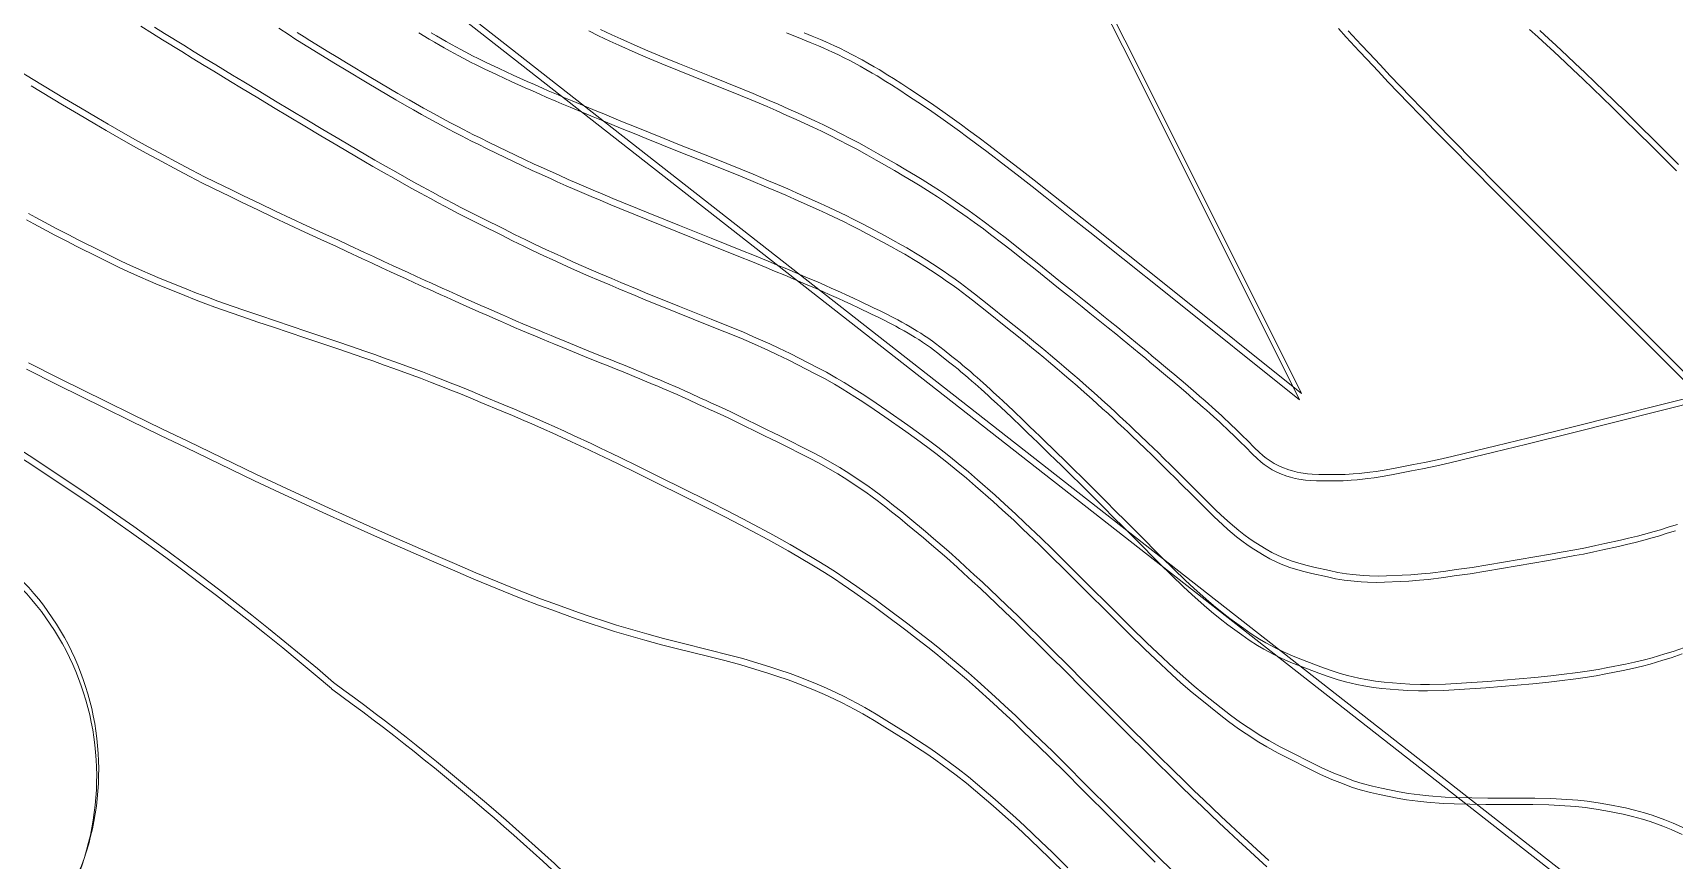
# Model space of a CAD drawing. Header units: metres. Extents: x -1097 to 1588, y -673 to 884.
# Drawn here: x 102.5 to 224.4, y 664.8 to 726.2 of the extents above; entities that cross this region are included whole.
import ezdxf

# ---------------------------------------------------------------- set-up
doc = ezdxf.new("R2010")
doc.units = ezdxf.units.M
doc.layers.add('TERRENO', color=188, linetype='Continuous', lineweight=0, plot=False)
doc.layers.add('VISTA LEJOS', color=7, linetype='Continuous', lineweight=0, plot=False)

msp = doc.modelspace()

# ---------------------------------------------------------------- linework, layer by layer
at = {"layer": 'TERRENO'}
for points in [[(180.97, 730.05), (183.44, 725.15), (186.73, 718.6), (196.56, 698.94), (196.56, 698.94), (186.73, 706.8), (183.45, 709.42), (180.99, 711.39), (179.55, 712.53), (177.69, 714), (176.71, 714.77), (175.61, 715.63), (174.77, 716.27), (173.35, 717.36), (172.62, 717.91), (171.85, 718.49), (171.31, 718.88), (170.45, 719.5), (169.93, 719.87), (169.26, 720.33), (168.64, 720.75), (167.47, 721.53), (166.88, 721.92), (166.28, 722.31), (165.86, 722.57), (165.21, 722.97), (164.84, 723.19), (164.36, 723.46), (163.95, 723.69), (163.17, 724.11), (162.75, 724.32), (162.28, 724.56), (161.9, 724.73), (161.25, 725.03), (160.84, 725.21), (160.23, 725.46), (159.64, 725.7), (158.47, 726.17)], [(224.98, 666.71), (224.15, 667.08), (223.55, 667.32), (222.6, 667.67), (222.04, 667.85), (221.29, 668.05), (220.61, 668.21), (219.31, 668.47), (218.6, 668.59), (217.77, 668.71), (217.08, 668.77), (215.87, 668.86), (215.08, 668.9), (213.9, 668.93), (212.73, 668.94), (210.39, 668.94), (209.22, 668.95), (208.04, 668.98), (207.24, 669.01), (206.03, 669.1), (205.35, 669.17), (204.52, 669.28), (203.81, 669.41), (202.51, 669.67), (201.83, 669.82), (201.08, 670.02), (200.51, 670.2), (199.56, 670.55), (198.97, 670.79), (198.13, 671.16), (197.34, 671.55), (195.78, 672.33), (194.98, 672.74), (194.15, 673.2), (193.55, 673.55), (192.6, 674.16), (192.04, 674.54), (191.29, 675.09), (190.61, 675.62), (189.31, 676.66), (188.6, 677.24), (187.76, 677.96), (187.08, 678.58), (185.87, 679.7), (185.08, 680.46), (183.9, 681.61), (182.72, 682.77), (180.39, 685.1), (179.22, 686.27), (178.04, 687.43), (177.24, 688.21), (176.03, 689.36), (175.35, 690.01), (174.52, 690.77), (173.81, 691.41), (172.51, 692.55), (171.83, 693.14), (171.08, 693.76), (170.51, 694.22), (169.56, 694.96), (168.97, 695.42), (168.13, 696.03), (167.34, 696.59), (165.78, 697.68), (164.98, 698.23), (164.15, 698.79), (163.55, 699.17), (162.6, 699.76), (162.04, 700.1), (161.29, 700.52), (160.61, 700.88), (159.31, 701.55), (158.6, 701.91), (157.76, 702.32), (157.08, 702.63), (155.87, 703.17), (155.08, 703.51), (153.9, 704), (152.72, 704.47), (150.39, 705.4), (149.22, 705.87), (148.04, 706.35), (147.24, 706.68), (146.03, 707.18), (145.35, 707.47), (144.52, 707.82), (143.81, 708.13), (142.51, 708.7), (141.83, 709.01), (141.08, 709.35), (140.51, 709.61), (139.56, 710.06), (138.97, 710.34), (138.13, 710.75), (137.34, 711.15), (135.78, 711.93), (134.98, 712.33), (134.15, 712.75), (133.55, 713.06), (132.6, 713.56), (132.04, 713.87), (131.29, 714.28), (130.61, 714.65), (129.31, 715.38), (128.6, 715.78), (127.76, 716.26), (127.08, 716.66), (125.87, 717.36), (125.08, 717.83), (123.89, 718.54), (122.72, 719.24), (120.39, 720.64), (119.21, 721.34), (118.02, 722.06), (117.2, 722.56), (115.95, 723.32), (115.24, 723.75), (114.34, 724.3), (113.57, 724.78), (112.14, 725.66), (111.39, 726.13), (110.54, 726.66)], [(224.98, 680.1), (224.15, 679.82), (223.55, 679.63), (222.6, 679.35), (222.04, 679.19), (221.29, 679.01), (220.61, 678.87), (219.31, 678.61), (218.6, 678.48), (217.77, 678.34), (217.08, 678.24), (215.87, 678.09), (215.08, 678), (213.9, 677.89), (212.73, 677.78), (210.39, 677.59), (209.22, 677.5), (208.05, 677.43), (207.26, 677.39), (206.07, 677.36), (205.41, 677.36), (204.6, 677.39), (203.92, 677.43), (202.69, 677.54), (202.05, 677.61), (201.35, 677.72), (200.83, 677.82), (199.97, 678.03), (199.43, 678.18), (198.69, 678.42), (197.99, 678.68), (196.63, 679.2), (195.93, 679.47), (195.21, 679.79), (194.71, 680.03), (193.91, 680.46), (193.44, 680.73), (192.83, 681.13), (192.28, 681.51), (191.24, 682.26), (190.68, 682.69), (190.02, 683.22), (189.49, 683.68), (188.56, 684.51), (187.96, 685.08), (187.06, 685.94), (186.18, 686.81), (184.43, 688.56), (183.56, 689.43), (182.69, 690.3), (182.11, 690.88), (181.25, 691.74), (180.77, 692.22), (180.2, 692.78), (179.73, 693.24), (178.89, 694.07), (178.45, 694.5), (177.99, 694.95), (177.66, 695.27), (177.12, 695.8), (176.79, 696.11), (176.35, 696.53), (175.95, 696.92), (175.17, 697.66), (174.78, 698.03), (174.38, 698.4), (174.11, 698.65), (173.7, 699.03), (173.47, 699.24), (173.18, 699.51), (172.93, 699.73), (172.48, 700.13), (172.24, 700.34), (171.97, 700.57), (171.77, 700.74), (171.43, 701.03), (171.21, 701.21), (170.9, 701.46), (170.6, 701.7), (170.02, 702.17), (169.72, 702.41), (169.4, 702.65), (169.17, 702.82), (168.8, 703.07), (168.58, 703.22), (168.29, 703.41), (168.02, 703.58), (167.5, 703.89), (167.21, 704.06), (166.87, 704.25), (166.6, 704.4), (166.1, 704.66), (165.77, 704.83), (165.28, 705.07), (164.79, 705.3), (163.82, 705.77), (163.31, 706.01), (162.76, 706.27), (162.34, 706.46), (161.65, 706.77), (161.22, 706.96), (160.63, 707.22), (160.06, 707.46), (158.96, 707.93), (158.34, 708.19), (157.59, 708.5), (156.96, 708.76), (155.82, 709.23), (155.05, 709.54), (153.89, 710), (152.72, 710.47), (150.39, 711.4), (149.22, 711.87), (148.05, 712.34), (147.27, 712.66), (146.09, 713.15), (145.43, 713.42), (144.63, 713.75), (143.96, 714.04), (142.75, 714.56), (142.12, 714.83), (141.44, 715.13), (140.94, 715.36), (140.1, 715.74), (139.58, 715.97), (138.87, 716.31), (138.21, 716.63), (136.91, 717.25), (136.25, 717.57), (135.57, 717.9), (135.09, 718.14), (134.34, 718.52), (133.9, 718.75), (133.34, 719.05), (132.83, 719.32), (131.88, 719.84), (131.37, 720.12), (130.77, 720.46), (130.29, 720.73), (129.46, 721.21), (128.92, 721.53), (128.12, 722), (127.33, 722.47), (125.78, 723.4), (125, 723.87), (124.22, 724.34), (123.71, 724.66), (122.93, 725.14), (122.5, 725.41), (121.98, 725.73), (121.55, 726.01), (120.77, 726.51)], [(199.47, 726.49), (200.04, 725.86), (200.99, 724.82), (201.58, 724.19), (202.4, 723.32), (203.16, 722.52), (204.65, 720.96), (205.53, 720.06), (206.65, 718.91), (207.65, 717.89), (209.53, 715.99), (210.98, 714.53), (213.45, 712.05), (216.73, 708.77), (226.56, 698.94)], [(213.64, 726.42), (214.26, 725.87), (214.93, 725.25), (215.45, 724.78), (216.31, 723.97), (216.85, 723.46), (217.62, 722.73), (218.35, 722.03), (219.77, 720.65), (220.61, 719.83), (221.71, 718.75), (222.69, 717.78), (224.55, 715.94)], [(224.48, 689.24), (223.87, 689.05), (223.22, 688.84), (222.75, 688.71), (221.97, 688.49), (221.49, 688.36), (220.85, 688.21), (220.24, 688.07), (219.08, 687.81), (218.43, 687.67), (217.65, 687.51), (217, 687.39), (215.84, 687.17), (215.06, 687.03), (213.89, 686.83), (212.73, 686.63), (210.39, 686.24), (209.23, 686.05), (208.06, 685.88), (207.28, 685.77), (206.12, 685.62), (205.47, 685.56), (204.69, 685.49), (204.04, 685.46), (202.88, 685.42), (202.27, 685.4), (201.62, 685.41), (201.15, 685.44), (200.37, 685.51), (199.89, 685.57), (199.25, 685.68), (198.64, 685.81), (197.48, 686.07), (196.88, 686.21), (196.28, 686.38), (195.86, 686.51), (195.21, 686.76), (194.84, 686.92), (194.36, 687.16), (193.95, 687.4), (193.17, 687.87), (192.75, 688.15), (192.28, 688.49), (191.9, 688.78), (191.25, 689.33), (190.84, 689.7), (190.23, 690.27), (189.64, 690.85), (188.48, 692.02), (187.89, 692.6), (187.3, 693.19), (186.9, 693.59), (186.3, 694.18), (185.96, 694.52), (185.54, 694.92), (185.18, 695.27), (184.53, 695.89), (184.19, 696.21), (183.82, 696.57), (183.54, 696.83), (183.06, 697.27), (182.76, 697.55), (182.35, 697.93), (181.95, 698.29), (181.17, 698.99), (180.77, 699.34), (180.35, 699.72), (180.06, 699.98), (179.58, 700.39), (179.3, 700.64), (178.92, 700.96), (178.58, 701.25), (177.93, 701.79), (177.58, 702.09), (177.16, 702.43), (176.82, 702.71), (176.22, 703.2), (175.82, 703.53), (175.23, 704), (174.64, 704.47), (173.47, 705.4), (172.88, 705.87), (172.28, 706.34), (171.86, 706.66), (171.21, 707.15), (170.84, 707.42), (170.36, 707.75), (169.95, 708.04), (169.17, 708.56), (168.75, 708.83), (168.28, 709.13), (167.9, 709.36), (167.25, 709.74), (166.84, 709.97), (166.23, 710.31), (165.64, 710.63), (164.47, 711.25), (163.87, 711.57), (163.22, 711.9), (162.75, 712.14), (161.97, 712.52), (161.49, 712.75), (160.85, 713.05), (160.24, 713.32), (159.07, 713.84), (158.43, 714.12), (157.65, 714.46), (157, 714.73), (155.83, 715.21), (155.06, 715.53), (153.89, 716), (152.72, 716.47), (150.39, 717.4), (149.23, 717.87), (148.06, 718.34), (147.29, 718.65), (146.14, 719.11), (145.5, 719.37), (144.75, 719.69), (144.12, 719.94), (143, 720.41), (142.42, 720.65), (141.8, 720.91), (141.36, 721.1), (140.64, 721.41), (140.2, 721.6), (139.62, 721.86), (139.08, 722.1), (138.04, 722.57), (137.52, 722.81), (136.99, 723.05), (136.63, 723.22), (136.08, 723.48), (135.77, 723.63), (135.39, 723.82), (135.06, 723.98), (134.46, 724.29), (134.14, 724.46), (133.78, 724.65), (133.51, 724.8), (133.05, 725.06), (132.76, 725.23), (132.34, 725.47), (131.95, 725.7), (131.17, 726.17)], [(226.56, 698.94), (216.73, 696.48), (213.45, 695.66), (211, 695.06), (209.57, 694.71), (207.73, 694.28), (206.76, 694.06), (205.7, 693.83), (204.89, 693.67), (203.53, 693.41), (202.84, 693.28), (202.12, 693.17), (201.63, 693.1), (200.85, 693.01), (200.4, 692.98), (199.81, 692.95), (199.29, 692.94), (198.32, 692.94), (197.84, 692.94), (197.35, 692.97), (197.02, 692.99), (196.52, 693.06), (196.24, 693.11), (195.9, 693.2), (195.62, 693.29), (195.1, 693.48), (194.83, 693.6), (194.53, 693.75), (194.31, 693.89), (193.94, 694.15), (193.72, 694.33), (193.4, 694.61), (193.1, 694.9), (192.52, 695.48), (192.22, 695.77), (191.91, 696.08), (191.69, 696.29), (191.35, 696.63), (191.14, 696.82), (190.88, 697.07), (190.64, 697.29), (190.18, 697.7), (189.93, 697.93), (189.65, 698.19), (189.41, 698.39), (189, 698.75), (188.73, 698.98), (188.34, 699.32), (187.95, 699.66), (187.17, 700.32), (186.76, 700.66), (186.32, 701.03), (186, 701.3), (185.46, 701.75), (185.12, 702.03), (184.66, 702.41), (184.23, 702.76), (183.39, 703.45), (182.92, 703.83), (182.35, 704.29), (181.87, 704.68), (181.01, 705.38), (180.43, 705.84), (179.56, 706.54), (178.68, 707.24), (176.93, 708.64), (176.05, 709.34), (175.16, 710.04), (174.55, 710.51), (173.62, 711.22), (173.1, 711.62), (172.44, 712.09), (171.88, 712.49), (170.84, 713.22), (170.29, 713.6), (169.68, 714.01), (169.21, 714.31), (168.41, 714.81), (167.9, 715.12), (167.18, 715.55), (166.49, 715.95), (165.13, 716.73), (164.43, 717.12), (163.69, 717.53), (163.15, 717.82), (162.29, 718.27), (161.77, 718.53), (161.07, 718.87), (160.42, 719.17), (159.19, 719.74), (158.51, 720.05), (157.71, 720.41), (157.04, 720.7), (155.85, 721.2), (155.07, 721.52), (153.89, 722), (152.72, 722.47), (150.39, 723.4), (149.22, 723.88), (148.04, 724.37), (147.24, 724.71), (146.03, 725.25), (145.35, 725.56), (144.52, 725.96), (143.81, 726.32)], [(194.15, 664.31), (193.55, 664.84), (192.6, 665.71), (192.04, 666.23), (191.29, 666.93), (190.61, 667.57), (189.31, 668.8), (188.6, 669.48), (187.76, 670.29), (187.08, 670.95), (185.87, 672.14), (185.08, 672.93), (183.9, 674.1), (182.72, 675.27), (180.39, 677.6), (179.23, 678.77), (178.06, 679.93), (177.28, 680.69), (176.11, 681.84), (175.47, 682.47), (174.69, 683.22), (174.04, 683.84), (172.87, 684.94), (172.27, 685.5), (171.62, 686.1), (171.15, 686.53), (170.37, 687.22), (169.89, 687.64), (169.25, 688.19), (168.64, 688.7), (167.47, 689.67), (166.88, 690.16), (166.28, 690.65), (165.86, 690.98), (165.21, 691.48), (164.84, 691.75), (164.36, 692.09), (163.95, 692.38), (163.17, 692.9), (162.75, 693.17), (162.28, 693.46), (161.9, 693.68), (161.25, 694.05), (160.84, 694.28), (160.23, 694.6), (159.64, 694.9), (158.47, 695.48), (157.89, 695.77), (157.3, 696.06), (156.9, 696.26), (156.3, 696.56), (155.95, 696.73), (155.54, 696.93), (155.18, 697.1), (154.53, 697.41), (154.19, 697.58), (153.82, 697.75), (153.54, 697.89), (153.06, 698.11), (152.76, 698.24), (152.34, 698.43), (151.95, 698.61), (151.17, 698.96), (150.77, 699.14), (150.35, 699.33), (150.06, 699.46), (149.58, 699.66), (149.3, 699.79), (148.92, 699.95), (148.58, 700.09), (147.93, 700.36), (147.58, 700.51), (147.16, 700.68), (146.82, 700.82), (146.22, 701.07), (145.82, 701.23), (145.23, 701.47), (144.64, 701.7), (143.47, 702.17), (142.88, 702.41), (142.28, 702.65), (141.86, 702.82), (141.21, 703.09), (140.84, 703.24), (140.36, 703.44), (139.95, 703.61), (139.17, 703.94), (138.75, 704.12), (138.28, 704.32), (137.9, 704.48), (137.25, 704.77), (136.84, 704.95), (136.23, 705.22), (135.64, 705.48), (134.47, 706), (133.87, 706.27), (133.22, 706.56), (132.75, 706.77), (131.97, 707.12), (131.49, 707.34), (130.85, 707.63), (130.24, 707.91), (129.07, 708.45), (128.43, 708.74), (127.65, 709.1), (127, 709.4), (125.83, 709.94), (125.06, 710.31), (123.89, 710.85), (122.72, 711.39), (120.39, 712.48), (119.21, 713.04), (118, 713.61), (117.17, 714.02), (115.87, 714.66), (115.12, 715.03), (114.17, 715.52), (113.33, 715.96), (111.78, 716.79), (110.94, 717.24), (109.99, 717.77), (109.24, 718.19), (107.95, 718.93), (107.11, 719.42), (105.9, 720.13), (104.72, 720.84), (102.39, 722.24)], [(185.85, 664.66), (185.06, 665.44), (183.89, 666.6), (182.72, 667.77), (180.39, 670.1), (179.22, 671.27), (178.04, 672.44), (177.24, 673.21), (176.03, 674.38), (175.35, 675.03), (174.52, 675.81), (173.81, 676.45), (172.51, 677.62), (171.83, 678.22), (171.08, 678.87), (170.51, 679.35), (169.56, 680.13), (168.97, 680.6), (168.13, 681.25), (167.34, 681.85), (165.78, 683.02), (164.98, 683.61), (164.15, 684.22), (163.55, 684.63), (162.6, 685.28), (162.04, 685.66), (161.29, 686.13), (160.61, 686.55), (159.31, 687.33), (158.6, 687.74), (157.76, 688.22), (157.08, 688.59), (155.87, 689.24), (155.08, 689.66), (153.9, 690.26), (152.72, 690.85), (150.39, 692.02), (149.22, 692.6), (148.04, 693.19), (147.24, 693.58), (146.03, 694.17), (145.35, 694.5), (144.52, 694.9), (143.81, 695.23), (142.51, 695.84), (141.83, 696.15), (141.08, 696.5), (140.51, 696.75), (139.56, 697.17), (138.97, 697.42), (138.13, 697.78), (137.34, 698.11), (135.78, 698.76), (134.98, 699.09), (134.15, 699.43), (133.55, 699.67), (132.6, 700.04), (132.04, 700.26), (131.29, 700.55), (130.61, 700.8), (129.31, 701.27), (128.6, 701.53), (127.76, 701.83), (127.08, 702.07), (125.87, 702.49), (125.08, 702.76), (123.89, 703.16), (122.72, 703.55), (120.39, 704.33), (119.22, 704.72), (118.04, 705.12), (117.24, 705.4), (116.03, 705.83), (115.35, 706.08), (114.52, 706.4), (113.81, 706.68), (112.51, 707.2), (111.83, 707.48), (111.08, 707.79), (110.51, 708.04), (109.56, 708.47), (108.97, 708.75), (108.13, 709.16), (107.33, 709.55), (105.78, 710.33), (104.98, 710.73), (104.15, 711.16), (103.55, 711.48), (102.6, 712), (102.04, 712.31)], [(179.22, 663.77), (178.04, 664.93), (177.24, 665.69), (176.03, 666.84), (175.35, 667.47), (174.52, 668.22), (173.81, 668.84), (172.51, 669.94), (171.83, 670.5), (171.08, 671.1), (170.51, 671.53), (169.56, 672.22), (168.97, 672.64), (168.13, 673.19), (167.34, 673.7), (165.78, 674.67), (164.98, 675.16), (164.15, 675.65), (163.55, 675.98), (162.6, 676.48), (162.04, 676.75), (161.29, 677.09), (160.61, 677.38), (159.31, 677.9), (158.6, 678.17), (157.76, 678.46), (157.08, 678.68), (155.87, 679.05), (155.08, 679.28), (153.9, 679.6), (152.72, 679.9), (150.39, 680.48), (149.2, 680.78), (147.96, 681.11), (147.09, 681.36), (145.71, 681.77), (144.89, 682.03), (143.82, 682.38), (142.86, 682.71), (141.05, 683.36), (140.06, 683.72), (138.91, 684.16), (137.98, 684.53), (136.34, 685.2), (135.26, 685.65), (133.68, 686.33), (132.11, 687.01), (129, 688.37), (127.38, 689.08), (125.62, 689.87), (124.32, 690.46), (122.16, 691.45), (120.82, 692.08), (118.98, 692.95), (117.24, 693.78), (113.87, 695.4), (111.99, 696.31), (109.72, 697.42), (107.8, 698.35), (104.35, 700.06), (102.04, 701.21)]]:
    msp.add_lwpolyline(points, dxfattribs=at)
msp.add_lwpolyline([(188.95, 578.24, -0.065608), (163.45, 600.04, 0.262951), (129.69, 611.38, -0.333823), (110.37, 620.82, -0.287996), (105.98, 663.92, 0.478415), (89.88, 691.06, -0.010694), (33.41, 717.2)], format="xyb", dxfattribs=at)
for centre, radius, start, end in [((-13.46, 515.49), 212.93, 49.5502, 76.4844), ((18.6, 531.42), 180.55, 44.2203, 54.0177)]:
    msp.add_arc(centre, radius, start, end, dxfattribs=at)
at = {"layer": 'VISTA LEJOS'}
for points in [[(248.9, 638.32), (78.28, 771.7)], [(248.75, 637.85), (78.13, 771.23)], [(180.97, 730.05), (183.44, 725.15), (186.73, 718.6), (196.56, 698.94), (196.56, 698.94), (186.73, 706.8), (183.45, 709.42), (180.99, 711.39), (179.55, 712.53), (177.69, 714), (176.71, 714.77), (175.61, 715.63), (174.77, 716.27), (173.35, 717.36), (172.62, 717.91), (171.85, 718.49), (171.31, 718.88), (170.45, 719.5), (169.93, 719.87), (169.26, 720.33), (168.64, 720.75), (167.47, 721.53), (166.88, 721.92), (166.28, 722.31), (165.86, 722.57), (165.21, 722.97), (164.84, 723.19), (164.36, 723.46), (163.95, 723.69), (163.17, 724.11), (162.75, 724.32), (162.28, 724.56), (161.9, 724.73), (161.25, 725.03), (160.84, 725.21), (160.23, 725.46), (159.64, 725.7), (158.47, 726.17)], [(181.12, 730.52), (183.6, 725.62), (186.88, 719.07), (196.71, 699.41), (196.71, 699.41), (186.88, 707.27), (183.6, 709.89), (181.14, 711.86), (179.7, 713), (177.84, 714.47), (176.86, 715.24), (175.76, 716.1), (174.92, 716.74), (173.5, 717.83), (172.77, 718.38), (172, 718.95), (171.46, 719.35), (170.6, 719.97), (170.08, 720.34), (169.41, 720.8), (168.79, 721.22), (167.63, 722), (167.04, 722.39), (166.43, 722.78), (166.01, 723.04), (165.36, 723.44), (164.99, 723.66), (164.52, 723.93), (164.1, 724.16), (163.32, 724.57), (162.9, 724.79), (162.43, 725.03), (162.05, 725.2), (161.4, 725.5), (160.99, 725.68), (160.38, 725.93), (159.79, 726.17)], [(224.98, 666.71), (224.15, 667.08), (223.55, 667.32), (222.6, 667.67), (222.04, 667.85), (221.29, 668.05), (220.61, 668.21), (219.31, 668.47), (218.6, 668.59), (217.77, 668.71), (217.08, 668.77), (215.87, 668.86), (215.08, 668.9), (213.9, 668.93), (212.73, 668.94), (210.39, 668.94), (209.22, 668.95), (208.04, 668.98), (207.24, 669.01), (206.03, 669.1), (205.35, 669.17), (204.52, 669.28), (203.81, 669.41), (202.51, 669.67), (201.83, 669.82), (201.08, 670.02), (200.51, 670.2), (199.56, 670.55), (198.97, 670.79), (198.13, 671.16), (197.34, 671.55), (195.78, 672.33), (194.98, 672.74), (194.15, 673.2), (193.55, 673.55), (192.6, 674.16), (192.04, 674.54), (191.29, 675.09), (190.61, 675.62), (189.31, 676.66), (188.6, 677.24), (187.76, 677.96), (187.08, 678.58), (185.87, 679.7), (185.08, 680.46), (183.9, 681.61), (182.72, 682.77), (180.39, 685.1), (179.22, 686.27), (178.04, 687.43), (177.24, 688.21), (176.03, 689.36), (175.35, 690.01), (174.52, 690.77), (173.81, 691.41), (172.51, 692.55), (171.83, 693.14), (171.08, 693.76), (170.51, 694.22), (169.56, 694.96), (168.97, 695.42), (168.13, 696.03), (167.34, 696.59), (165.78, 697.68), (164.98, 698.23), (164.15, 698.79), (163.55, 699.17), (162.6, 699.76), (162.04, 700.1), (161.29, 700.52), (160.61, 700.88), (159.31, 701.55), (158.6, 701.91), (157.76, 702.32), (157.08, 702.63), (155.87, 703.17), (155.08, 703.51), (153.9, 704), (152.72, 704.47), (150.39, 705.4), (149.22, 705.87), (148.04, 706.35), (147.24, 706.68), (146.03, 707.18), (145.35, 707.47), (144.52, 707.82), (143.81, 708.13), (142.51, 708.7), (141.83, 709.01), (141.08, 709.35), (140.51, 709.61), (139.56, 710.06), (138.97, 710.34), (138.13, 710.75), (137.34, 711.15), (135.78, 711.93), (134.98, 712.33), (134.15, 712.75), (133.55, 713.06), (132.6, 713.56), (132.04, 713.87), (131.29, 714.28), (130.61, 714.65), (129.31, 715.38), (128.6, 715.78), (127.76, 716.26), (127.08, 716.66), (125.87, 717.36), (125.08, 717.83), (123.89, 718.54), (122.72, 719.24), (120.39, 720.64), (119.21, 721.34), (118.02, 722.06), (117.2, 722.56), (115.95, 723.32), (115.24, 723.75), (114.34, 724.3), (113.57, 724.78), (112.14, 725.66), (111.39, 726.13), (110.54, 726.66)], [(225.14, 667.18), (224.3, 667.55), (223.7, 667.79), (222.75, 668.14), (222.19, 668.32), (221.44, 668.52), (220.76, 668.68), (219.46, 668.94), (218.75, 669.06), (217.92, 669.18), (217.23, 669.24), (216.02, 669.33), (215.23, 669.37), (214.05, 669.4), (212.88, 669.41), (210.54, 669.41), (209.37, 669.42), (208.19, 669.44), (207.39, 669.48), (206.18, 669.57), (205.5, 669.64), (204.67, 669.75), (203.96, 669.88), (202.66, 670.14), (201.98, 670.29), (201.23, 670.49), (200.66, 670.67), (199.71, 671.02), (199.12, 671.26), (198.28, 671.63), (197.49, 672.02), (195.93, 672.8), (195.13, 673.21), (194.3, 673.67), (193.7, 674.02), (192.75, 674.63), (192.19, 675.01), (191.44, 675.56), (190.76, 676.09), (189.46, 677.12), (188.75, 677.71), (187.92, 678.43), (187.23, 679.04), (186.02, 680.17), (185.23, 680.93), (184.05, 682.08), (182.88, 683.24), (180.54, 685.57), (179.37, 686.74), (178.19, 687.9), (177.39, 688.68), (176.18, 689.83), (175.5, 690.47), (174.67, 691.24), (173.96, 691.88), (172.66, 693.02), (171.98, 693.61), (171.23, 694.23), (170.66, 694.69), (169.71, 695.43), (169.12, 695.89), (168.28, 696.5), (167.49, 697.06), (165.93, 698.15), (165.13, 698.7), (164.3, 699.26), (163.7, 699.64), (162.75, 700.23), (162.19, 700.56), (161.44, 700.99), (160.76, 701.35), (159.46, 702.02), (158.75, 702.38), (157.91, 702.79), (157.23, 703.1), (156.02, 703.63), (155.23, 703.98), (154.05, 704.47), (152.87, 704.94), (150.54, 705.87), (149.37, 706.34), (148.19, 706.82), (147.39, 707.15), (146.18, 707.65), (145.5, 707.94), (144.67, 708.29), (143.96, 708.6), (142.66, 709.17), (141.98, 709.48), (141.23, 709.82), (140.66, 710.08), (139.71, 710.53), (139.12, 710.81), (138.28, 711.22), (137.49, 711.62), (135.93, 712.4), (135.13, 712.8), (134.3, 713.22), (133.7, 713.53), (132.75, 714.03), (132.19, 714.34), (131.44, 714.75), (130.76, 715.12), (129.46, 715.85), (128.75, 716.25), (127.91, 716.73), (127.23, 717.13), (126.02, 717.83), (125.23, 718.3), (124.05, 719.01), (122.87, 719.71), (120.54, 721.11), (119.37, 721.81), (118.17, 722.53), (117.35, 723.03), (116.1, 723.79), (115.39, 724.22), (114.49, 724.77), (113.72, 725.25), (112.3, 726.13), (111.54, 726.6)], [(224.98, 680.1), (224.15, 679.82), (223.55, 679.63), (222.6, 679.35), (222.04, 679.19), (221.29, 679.01), (220.61, 678.87), (219.31, 678.61), (218.6, 678.48), (217.77, 678.34), (217.08, 678.24), (215.87, 678.09), (215.08, 678), (213.9, 677.89), (212.73, 677.78), (210.39, 677.59), (209.22, 677.5), (208.05, 677.43), (207.26, 677.39), (206.07, 677.36), (205.41, 677.36), (204.6, 677.39), (203.92, 677.43), (202.69, 677.54), (202.05, 677.61), (201.35, 677.72), (200.83, 677.82), (199.97, 678.03), (199.43, 678.18), (198.69, 678.42), (197.99, 678.68), (196.63, 679.2), (195.93, 679.47), (195.21, 679.79), (194.71, 680.03), (193.91, 680.46), (193.44, 680.73), (192.83, 681.13), (192.28, 681.51), (191.24, 682.26), (190.68, 682.69), (190.02, 683.22), (189.49, 683.68), (188.56, 684.51), (187.96, 685.08), (187.06, 685.94), (186.18, 686.81), (184.43, 688.56), (183.56, 689.43), (182.69, 690.3), (182.11, 690.88), (181.25, 691.74), (180.77, 692.22), (180.2, 692.78), (179.73, 693.24), (178.89, 694.07), (178.45, 694.5), (177.99, 694.95), (177.66, 695.27), (177.12, 695.8), (176.79, 696.11), (176.35, 696.53), (175.95, 696.92), (175.17, 697.66), (174.78, 698.03), (174.38, 698.4), (174.11, 698.65), (173.7, 699.03), (173.47, 699.24), (173.18, 699.51), (172.93, 699.73), (172.48, 700.13), (172.24, 700.34), (171.97, 700.57), (171.77, 700.74), (171.43, 701.03), (171.21, 701.21), (170.9, 701.46), (170.6, 701.7), (170.02, 702.17), (169.72, 702.41), (169.4, 702.65), (169.17, 702.82), (168.8, 703.07), (168.58, 703.22), (168.29, 703.41), (168.02, 703.58), (167.5, 703.89), (167.21, 704.06), (166.87, 704.25), (166.6, 704.4), (166.1, 704.66), (165.77, 704.83), (165.28, 705.07), (164.79, 705.3), (163.82, 705.77), (163.31, 706.01), (162.76, 706.27), (162.34, 706.46), (161.65, 706.77), (161.22, 706.96), (160.63, 707.22), (160.06, 707.46), (158.96, 707.93), (158.34, 708.19), (157.59, 708.5), (156.96, 708.76), (155.82, 709.23), (155.05, 709.54), (153.89, 710), (152.72, 710.47), (150.39, 711.4), (149.22, 711.87), (148.05, 712.34), (147.27, 712.66), (146.09, 713.15), (145.43, 713.42), (144.63, 713.75), (143.96, 714.04), (142.75, 714.56), (142.12, 714.83), (141.44, 715.13), (140.94, 715.36), (140.1, 715.74), (139.58, 715.97), (138.87, 716.31), (138.21, 716.63), (136.91, 717.25), (136.25, 717.57), (135.57, 717.9), (135.09, 718.14), (134.34, 718.52), (133.9, 718.75), (133.34, 719.05), (132.83, 719.32), (131.88, 719.84), (131.37, 720.12), (130.77, 720.46), (130.29, 720.73), (129.46, 721.21), (128.92, 721.53), (128.12, 722), (127.33, 722.47), (125.78, 723.4), (125, 723.87), (124.22, 724.34), (123.71, 724.66), (122.93, 725.14), (122.5, 725.41), (121.98, 725.73), (121.55, 726.01), (120.77, 726.51)], [(226.71, 699.41), (216.88, 696.95), (213.6, 696.13), (211.15, 695.53), (209.72, 695.18), (207.88, 694.75), (206.91, 694.53), (205.85, 694.3), (205.04, 694.14), (203.68, 693.88), (202.99, 693.75), (202.27, 693.64), (201.78, 693.57), (201, 693.48), (200.55, 693.45), (199.96, 693.42), (199.45, 693.41), (198.47, 693.41), (197.99, 693.41), (197.5, 693.44), (197.17, 693.46), (196.67, 693.53), (196.39, 693.58), (196.05, 693.67), (195.77, 693.76), (195.25, 693.95), (194.98, 694.07), (194.68, 694.22), (194.46, 694.36), (194.1, 694.62), (193.87, 694.8), (193.55, 695.08), (193.25, 695.37), (192.67, 695.95), (192.37, 696.24), (192.06, 696.55), (191.84, 696.76), (191.5, 697.1), (191.29, 697.29), (191.03, 697.54), (190.79, 697.76), (190.33, 698.17), (190.09, 698.4), (189.8, 698.66), (189.56, 698.86), (189.15, 699.22), (188.89, 699.45), (188.49, 699.79), (188.1, 700.13), (187.32, 700.79), (186.91, 701.13), (186.48, 701.5), (186.15, 701.77), (185.61, 702.22), (185.28, 702.5), (184.81, 702.88), (184.38, 703.23), (183.54, 703.92), (183.07, 704.3), (182.5, 704.76), (182.02, 705.15), (181.16, 705.84), (180.58, 706.31), (179.71, 707.01), (178.83, 707.71), (177.08, 709.11), (176.2, 709.81), (175.31, 710.51), (174.7, 710.98), (173.77, 711.69), (173.25, 712.08), (172.59, 712.56), (172.03, 712.96), (170.99, 713.69), (170.44, 714.07), (169.83, 714.48), (169.36, 714.78), (168.56, 715.28), (168.05, 715.59), (167.33, 716.02), (166.64, 716.42), (165.28, 717.2), (164.58, 717.59), (163.84, 718), (163.3, 718.29), (162.44, 718.74), (161.92, 719), (161.22, 719.34), (160.57, 719.64), (159.34, 720.21), (158.66, 720.52), (157.86, 720.88), (157.19, 721.16), (156, 721.67), (155.22, 721.99), (154.04, 722.47), (152.87, 722.94), (150.54, 723.87), (149.37, 724.35), (148.19, 724.84), (147.39, 725.18), (146.18, 725.72), (145.5, 726.03), (144.67, 726.43)], [(199.47, 726.49), (200.04, 725.86), (200.99, 724.82), (201.58, 724.19), (202.4, 723.32), (203.16, 722.52), (204.65, 720.96), (205.53, 720.06), (206.65, 718.91), (207.65, 717.89), (209.53, 715.99), (210.98, 714.53), (213.45, 712.05), (216.73, 708.77), (226.56, 698.94)], [(213.64, 726.42), (214.26, 725.87), (214.93, 725.25), (215.45, 724.78), (216.31, 723.97), (216.85, 723.46), (217.62, 722.73), (218.35, 722.03), (219.77, 720.65), (220.61, 719.83), (221.71, 718.75), (222.69, 717.78), (224.55, 715.94)], [(225.14, 680.57), (224.3, 680.29), (223.7, 680.1), (222.75, 679.82), (222.19, 679.66), (221.44, 679.48), (220.76, 679.34), (219.46, 679.08), (218.75, 678.94), (217.92, 678.81), (217.23, 678.71), (216.02, 678.56), (215.23, 678.47), (214.05, 678.36), (212.88, 678.25), (210.54, 678.06), (209.37, 677.97), (208.2, 677.9), (207.41, 677.86), (206.23, 677.83), (205.56, 677.83), (204.75, 677.86), (204.08, 677.9), (202.84, 678.01), (202.2, 678.08), (201.5, 678.19), (200.98, 678.29), (200.12, 678.5), (199.58, 678.65), (198.84, 678.89), (198.14, 679.15), (196.78, 679.67), (196.09, 679.94), (195.37, 680.26), (194.86, 680.5), (194.06, 680.93), (193.59, 681.2), (192.98, 681.6), (192.43, 681.98), (191.39, 682.73), (190.83, 683.16), (190.17, 683.69), (189.64, 684.15), (188.71, 684.98), (188.11, 685.55), (187.21, 686.41), (186.33, 687.28), (184.58, 689.03), (183.71, 689.9), (182.84, 690.77), (182.26, 691.35), (181.4, 692.21), (180.92, 692.68), (180.35, 693.25), (179.88, 693.71), (179.04, 694.54), (178.6, 694.97), (178.14, 695.42), (177.81, 695.74), (177.27, 696.27), (176.94, 696.58), (176.5, 697), (176.1, 697.39), (175.32, 698.13), (174.93, 698.5), (174.53, 698.87), (174.26, 699.12), (173.85, 699.5), (173.62, 699.71), (173.33, 699.98), (173.09, 700.2), (172.63, 700.6), (172.39, 700.81), (172.13, 701.04), (171.92, 701.21), (171.58, 701.5), (171.36, 701.68), (171.05, 701.93), (170.75, 702.17), (170.17, 702.64), (169.87, 702.88), (169.55, 703.12), (169.32, 703.29), (168.96, 703.54), (168.73, 703.69), (168.44, 703.88), (168.17, 704.05), (167.65, 704.36), (167.36, 704.53), (167.03, 704.72), (166.75, 704.87), (166.25, 705.13), (165.92, 705.3), (165.43, 705.54), (164.94, 705.77), (163.97, 706.24), (163.46, 706.48), (162.91, 706.74), (162.49, 706.93), (161.8, 707.24), (161.37, 707.43), (160.78, 707.69), (160.21, 707.93), (159.11, 708.4), (158.49, 708.66), (157.74, 708.97), (157.11, 709.23), (155.97, 709.7), (155.2, 710.01), (154.04, 710.47), (152.87, 710.94), (150.54, 711.87), (149.37, 712.34), (148.2, 712.81), (147.42, 713.13), (146.24, 713.62), (145.58, 713.89), (144.78, 714.22), (144.11, 714.51), (142.9, 715.03), (142.27, 715.3), (141.59, 715.6), (141.09, 715.83), (140.25, 716.21), (139.74, 716.44), (139.03, 716.78), (138.36, 717.1), (137.06, 717.72), (136.4, 718.04), (135.72, 718.37), (135.24, 718.61), (134.49, 718.99), (134.06, 719.22), (133.49, 719.52), (132.98, 719.79), (132.03, 720.31), (131.52, 720.59), (130.92, 720.92), (130.45, 721.2), (129.61, 721.68), (129.07, 722), (128.27, 722.47), (127.49, 722.94), (125.93, 723.87), (125.15, 724.34), (124.38, 724.81), (123.86, 725.13), (123.08, 725.61), (122.65, 725.87), (122.13, 726.2)], [(224.48, 689.24), (223.87, 689.05), (223.22, 688.84), (222.75, 688.71), (221.97, 688.49), (221.49, 688.36), (220.85, 688.21), (220.24, 688.07), (219.08, 687.81), (218.43, 687.67), (217.65, 687.51), (217, 687.39), (215.84, 687.17), (215.06, 687.03), (213.89, 686.83), (212.73, 686.63), (210.39, 686.24), (209.23, 686.05), (208.06, 685.88), (207.28, 685.77), (206.12, 685.62), (205.47, 685.56), (204.69, 685.49), (204.04, 685.46), (202.88, 685.42), (202.27, 685.4), (201.62, 685.41), (201.15, 685.44), (200.37, 685.51), (199.89, 685.57), (199.25, 685.68), (198.64, 685.81), (197.48, 686.07), (196.88, 686.21), (196.28, 686.38), (195.86, 686.51), (195.21, 686.76), (194.84, 686.92), (194.36, 687.16), (193.95, 687.4), (193.17, 687.87), (192.75, 688.15), (192.28, 688.49), (191.9, 688.78), (191.25, 689.33), (190.84, 689.7), (190.23, 690.27), (189.64, 690.85), (188.48, 692.02), (187.89, 692.6), (187.3, 693.19), (186.9, 693.59), (186.3, 694.18), (185.96, 694.52), (185.54, 694.92), (185.18, 695.27), (184.53, 695.89), (184.19, 696.21), (183.82, 696.57), (183.54, 696.83), (183.06, 697.27), (182.76, 697.55), (182.35, 697.93), (181.95, 698.29), (181.17, 698.99), (180.77, 699.34), (180.35, 699.72), (180.06, 699.98), (179.58, 700.39), (179.3, 700.64), (178.92, 700.96), (178.58, 701.25), (177.93, 701.79), (177.58, 702.09), (177.16, 702.43), (176.82, 702.71), (176.22, 703.2), (175.82, 703.53), (175.23, 704), (174.64, 704.47), (173.47, 705.4), (172.88, 705.87), (172.28, 706.34), (171.86, 706.66), (171.21, 707.15), (170.84, 707.42), (170.36, 707.75), (169.95, 708.04), (169.17, 708.56), (168.75, 708.83), (168.28, 709.13), (167.9, 709.36), (167.25, 709.74), (166.84, 709.97), (166.23, 710.31), (165.64, 710.63), (164.47, 711.25), (163.87, 711.57), (163.22, 711.9), (162.75, 712.14), (161.97, 712.52), (161.49, 712.75), (160.85, 713.05), (160.24, 713.32), (159.07, 713.84), (158.43, 714.12), (157.65, 714.46), (157, 714.73), (155.83, 715.21), (155.06, 715.53), (153.89, 716), (152.72, 716.47), (150.39, 717.4), (149.23, 717.87), (148.06, 718.34), (147.29, 718.65), (146.14, 719.11), (145.5, 719.37), (144.75, 719.69), (144.12, 719.94), (143, 720.41), (142.42, 720.65), (141.8, 720.91), (141.36, 721.1), (140.64, 721.41), (140.2, 721.6), (139.62, 721.86), (139.08, 722.1), (138.04, 722.57), (137.52, 722.81), (136.99, 723.05), (136.63, 723.22), (136.08, 723.48), (135.77, 723.63), (135.39, 723.82), (135.06, 723.98), (134.46, 724.29), (134.14, 724.46), (133.78, 724.65), (133.51, 724.8), (133.05, 725.06), (132.76, 725.23), (132.34, 725.47), (131.95, 725.7), (131.17, 726.17)], [(224.63, 689.71), (224.02, 689.52), (223.37, 689.31), (222.9, 689.17), (222.12, 688.96), (221.65, 688.83), (221, 688.68), (220.39, 688.54), (219.23, 688.28), (218.58, 688.14), (217.8, 687.98), (217.15, 687.85), (215.99, 687.64), (215.21, 687.5), (214.04, 687.3), (212.88, 687.1), (210.54, 686.71), (209.38, 686.52), (208.21, 686.35), (207.43, 686.24), (206.27, 686.09), (205.62, 686.03), (204.84, 685.96), (204.19, 685.93), (203.03, 685.89), (202.42, 685.87), (201.77, 685.88), (201.3, 685.91), (200.52, 685.98), (200.05, 686.04), (199.4, 686.15), (198.79, 686.28), (197.63, 686.54), (197.04, 686.68), (196.43, 686.85), (196.01, 686.98), (195.37, 687.23), (194.99, 687.39), (194.52, 687.63), (194.1, 687.87), (193.32, 688.34), (192.9, 688.62), (192.43, 688.96), (192.05, 689.25), (191.41, 689.8), (190.99, 690.17), (190.38, 690.74), (189.79, 691.32), (188.63, 692.49), (188.04, 693.07), (187.45, 693.66), (187.05, 694.06), (186.45, 694.65), (186.11, 694.99), (185.69, 695.39), (185.33, 695.74), (184.69, 696.36), (184.34, 696.68), (183.97, 697.04), (183.69, 697.3), (183.21, 697.74), (182.91, 698.02), (182.5, 698.4), (182.1, 698.76), (181.32, 699.46), (180.92, 699.81), (180.5, 700.19), (180.21, 700.45), (179.73, 700.86), (179.45, 701.11), (179.07, 701.43), (178.73, 701.71), (178.08, 702.26), (177.73, 702.56), (177.31, 702.9), (176.97, 703.18), (176.37, 703.67), (175.97, 704), (175.38, 704.47), (174.79, 704.94), (173.63, 705.87), (173.04, 706.34), (172.43, 706.81), (172.01, 707.13), (171.36, 707.62), (170.99, 707.89), (170.52, 708.22), (170.1, 708.51), (169.32, 709.03), (168.9, 709.3), (168.43, 709.6), (168.05, 709.83), (167.4, 710.21), (166.99, 710.44), (166.38, 710.78), (165.79, 711.1), (164.63, 711.72), (164.02, 712.04), (163.37, 712.37), (162.9, 712.61), (162.12, 712.99), (161.64, 713.22), (161, 713.52), (160.39, 713.79), (159.23, 714.31), (158.58, 714.59), (157.8, 714.92), (157.15, 715.2), (155.99, 715.68), (155.21, 716), (154.04, 716.47), (152.87, 716.94), (150.54, 717.87), (149.38, 718.34), (148.22, 718.81), (147.44, 719.12), (146.29, 719.58), (145.66, 719.84), (144.9, 720.15), (144.27, 720.41), (143.15, 720.88), (142.57, 721.12), (141.95, 721.38), (141.51, 721.57), (140.79, 721.88), (140.35, 722.07), (139.77, 722.33), (139.23, 722.57), (138.19, 723.04), (137.67, 723.28), (137.14, 723.52), (136.78, 723.69), (136.23, 723.95), (135.92, 724.09), (135.54, 724.28), (135.21, 724.45), (134.61, 724.76), (134.29, 724.93), (133.93, 725.12), (133.66, 725.27), (133.2, 725.53), (132.91, 725.7), (132.49, 725.94), (132.1, 726.17)], [(226.56, 698.94), (216.73, 696.48), (213.45, 695.66), (211, 695.06), (209.57, 694.71), (207.73, 694.28), (206.76, 694.06), (205.7, 693.83), (204.89, 693.67), (203.53, 693.41), (202.84, 693.28), (202.12, 693.17), (201.63, 693.1), (200.85, 693.01), (200.4, 692.98), (199.81, 692.95), (199.29, 692.94), (198.32, 692.94), (197.84, 692.94), (197.35, 692.97), (197.02, 692.99), (196.52, 693.06), (196.24, 693.11), (195.9, 693.2), (195.62, 693.29), (195.1, 693.48), (194.83, 693.6), (194.53, 693.75), (194.31, 693.89), (193.94, 694.15), (193.72, 694.33), (193.4, 694.61), (193.1, 694.9), (192.52, 695.48), (192.22, 695.77), (191.91, 696.08), (191.69, 696.29), (191.35, 696.63), (191.14, 696.82), (190.88, 697.07), (190.64, 697.29), (190.18, 697.7), (189.93, 697.93), (189.65, 698.19), (189.41, 698.39), (189, 698.75), (188.73, 698.98), (188.34, 699.32), (187.95, 699.66), (187.17, 700.32), (186.76, 700.66), (186.32, 701.03), (186, 701.3), (185.46, 701.75), (185.12, 702.03), (184.66, 702.41), (184.23, 702.76), (183.39, 703.45), (182.92, 703.83), (182.35, 704.29), (181.87, 704.68), (181.01, 705.38), (180.43, 705.84), (179.56, 706.54), (178.68, 707.24), (176.93, 708.64), (176.05, 709.34), (175.16, 710.04), (174.55, 710.51), (173.62, 711.22), (173.1, 711.62), (172.44, 712.09), (171.88, 712.49), (170.84, 713.22), (170.29, 713.6), (169.68, 714.01), (169.21, 714.31), (168.41, 714.81), (167.9, 715.12), (167.18, 715.55), (166.49, 715.95), (165.13, 716.73), (164.43, 717.12), (163.69, 717.53), (163.15, 717.82), (162.29, 718.27), (161.77, 718.53), (161.07, 718.87), (160.42, 719.17), (159.19, 719.74), (158.51, 720.05), (157.71, 720.41), (157.04, 720.7), (155.85, 721.2), (155.07, 721.52), (153.89, 722), (152.72, 722.47), (150.39, 723.4), (149.22, 723.88), (148.04, 724.37), (147.24, 724.71), (146.03, 725.25), (145.35, 725.56), (144.52, 725.96), (143.81, 726.32)], [(200.19, 726.33), (201.14, 725.29), (201.73, 724.66), (202.55, 723.79), (203.31, 722.99), (204.8, 721.43), (205.68, 720.53), (206.8, 719.38), (207.8, 718.36), (209.68, 716.46), (211.13, 715), (213.6, 712.52), (216.88, 709.24), (226.71, 699.41)], [(214.41, 726.34), (215.08, 725.72), (215.6, 725.25), (216.46, 724.44), (217, 723.93), (217.77, 723.2), (218.5, 722.5), (219.92, 721.12), (220.76, 720.3), (221.86, 719.22), (222.84, 718.25), (224.7, 716.41)], [(194.3, 664.78), (193.7, 665.31), (192.75, 666.18), (192.19, 666.7), (191.44, 667.4), (190.76, 668.04), (189.46, 669.27), (188.75, 669.95), (187.92, 670.76), (187.23, 671.42), (186.02, 672.61), (185.23, 673.4), (184.05, 674.57), (182.88, 675.74), (180.54, 678.07), (179.38, 679.24), (178.21, 680.4), (177.43, 681.16), (176.27, 682.31), (175.62, 682.94), (174.84, 683.69), (174.19, 684.31), (173.03, 685.41), (172.42, 685.97), (171.77, 686.57), (171.3, 687), (170.52, 687.69), (170.04, 688.11), (169.4, 688.66), (168.79, 689.17), (167.63, 690.14), (167.04, 690.63), (166.43, 691.12), (166.01, 691.45), (165.36, 691.95), (164.99, 692.22), (164.52, 692.56), (164.1, 692.85), (163.32, 693.37), (162.9, 693.64), (162.43, 693.93), (162.05, 694.15), (161.4, 694.52), (160.99, 694.75), (160.38, 695.07), (159.79, 695.37), (158.63, 695.95), (158.04, 696.24), (157.45, 696.53), (157.05, 696.73), (156.45, 697.03), (156.11, 697.2), (155.69, 697.4), (155.33, 697.57), (154.68, 697.88), (154.34, 698.05), (153.97, 698.22), (153.69, 698.35), (153.21, 698.58), (152.91, 698.71), (152.5, 698.9), (152.1, 699.08), (151.32, 699.43), (150.92, 699.61), (150.5, 699.8), (150.21, 699.93), (149.73, 700.13), (149.45, 700.26), (149.07, 700.42), (148.73, 700.56), (148.08, 700.83), (147.73, 700.98), (147.31, 701.15), (146.97, 701.29), (146.37, 701.54), (145.97, 701.7), (145.38, 701.94), (144.79, 702.17), (143.63, 702.64), (143.03, 702.88), (142.43, 703.12), (142.01, 703.29), (141.36, 703.56), (140.99, 703.71), (140.51, 703.91), (140.1, 704.08), (139.32, 704.41), (138.9, 704.59), (138.43, 704.79), (138.05, 704.95), (137.4, 705.24), (136.99, 705.42), (136.38, 705.69), (135.79, 705.95), (134.62, 706.47), (134.02, 706.74), (133.37, 707.03), (132.9, 707.24), (132.12, 707.59), (131.64, 707.81), (131, 708.1), (130.39, 708.38), (129.22, 708.91), (128.58, 709.21), (127.8, 709.57), (127.15, 709.87), (125.98, 710.41), (125.21, 710.78), (124.04, 711.32), (122.87, 711.86), (120.54, 712.95), (119.36, 713.51), (118.15, 714.08), (117.32, 714.49), (116.02, 715.13), (115.27, 715.5), (114.32, 715.99), (113.49, 716.43), (111.93, 717.26), (111.09, 717.71), (110.14, 718.24), (109.4, 718.66), (108.1, 719.4), (107.26, 719.89), (106.05, 720.6), (104.87, 721.31), (102.54, 722.71), (101.33, 723.44)], [(194.15, 664.31), (193.55, 664.84), (192.6, 665.71), (192.04, 666.23), (191.29, 666.93), (190.61, 667.57), (189.31, 668.8), (188.6, 669.48), (187.76, 670.29), (187.08, 670.95), (185.87, 672.14), (185.08, 672.93), (183.9, 674.1), (182.72, 675.27), (180.39, 677.6), (179.23, 678.77), (178.06, 679.93), (177.28, 680.69), (176.11, 681.84), (175.47, 682.47), (174.69, 683.22), (174.04, 683.84), (172.87, 684.94), (172.27, 685.5), (171.62, 686.1), (171.15, 686.53), (170.37, 687.22), (169.89, 687.64), (169.25, 688.19), (168.64, 688.7), (167.47, 689.67), (166.88, 690.16), (166.28, 690.65), (165.86, 690.98), (165.21, 691.48), (164.84, 691.75), (164.36, 692.09), (163.95, 692.38), (163.17, 692.9), (162.75, 693.17), (162.28, 693.46), (161.9, 693.68), (161.25, 694.05), (160.84, 694.28), (160.23, 694.6), (159.64, 694.9), (158.47, 695.48), (157.89, 695.77), (157.3, 696.06), (156.9, 696.26), (156.3, 696.56), (155.95, 696.73), (155.54, 696.93), (155.18, 697.1), (154.53, 697.41), (154.19, 697.58), (153.82, 697.75), (153.54, 697.89), (153.06, 698.11), (152.76, 698.24), (152.34, 698.43), (151.95, 698.61), (151.17, 698.96), (150.77, 699.14), (150.35, 699.33), (150.06, 699.46), (149.58, 699.66), (149.3, 699.79), (148.92, 699.95), (148.58, 700.09), (147.93, 700.36), (147.58, 700.51), (147.16, 700.68), (146.82, 700.82), (146.22, 701.07), (145.82, 701.23), (145.23, 701.47), (144.64, 701.7), (143.47, 702.17), (142.88, 702.41), (142.28, 702.65), (141.86, 702.82), (141.21, 703.09), (140.84, 703.24), (140.36, 703.44), (139.95, 703.61), (139.17, 703.94), (138.75, 704.12), (138.28, 704.32), (137.9, 704.48), (137.25, 704.77), (136.84, 704.95), (136.23, 705.22), (135.64, 705.48), (134.47, 706), (133.87, 706.27), (133.22, 706.56), (132.75, 706.77), (131.97, 707.12), (131.49, 707.34), (130.85, 707.63), (130.24, 707.91), (129.07, 708.45), (128.43, 708.74), (127.65, 709.1), (127, 709.4), (125.83, 709.94), (125.06, 710.31), (123.89, 710.85), (122.72, 711.39), (120.39, 712.48), (119.21, 713.04), (118, 713.61), (117.17, 714.02), (115.87, 714.66), (115.12, 715.03), (114.17, 715.52), (113.33, 715.96), (111.78, 716.79), (110.94, 717.24), (109.99, 717.77), (109.24, 718.19), (107.95, 718.93), (107.11, 719.42), (105.9, 720.13), (104.72, 720.84), (102.39, 722.24)], [(185.85, 664.66), (185.06, 665.44), (183.89, 666.6), (182.72, 667.77), (180.39, 670.1), (179.22, 671.27), (178.04, 672.44), (177.24, 673.21), (176.03, 674.38), (175.35, 675.03), (174.52, 675.81), (173.81, 676.45), (172.51, 677.62), (171.83, 678.22), (171.08, 678.87), (170.51, 679.35), (169.56, 680.13), (168.97, 680.6), (168.13, 681.25), (167.34, 681.85), (165.78, 683.02), (164.98, 683.61), (164.15, 684.22), (163.55, 684.63), (162.6, 685.28), (162.04, 685.66), (161.29, 686.13), (160.61, 686.55), (159.31, 687.33), (158.6, 687.74), (157.76, 688.22), (157.08, 688.59), (155.87, 689.24), (155.08, 689.66), (153.9, 690.26), (152.72, 690.85), (150.39, 692.02), (149.22, 692.6), (148.04, 693.19), (147.24, 693.58), (146.03, 694.17), (145.35, 694.5), (144.52, 694.9), (143.81, 695.23), (142.51, 695.84), (141.83, 696.15), (141.08, 696.5), (140.51, 696.75), (139.56, 697.17), (138.97, 697.42), (138.13, 697.78), (137.34, 698.11), (135.78, 698.76), (134.98, 699.09), (134.15, 699.43), (133.55, 699.67), (132.6, 700.04), (132.04, 700.26), (131.29, 700.55), (130.61, 700.8), (129.31, 701.27), (128.6, 701.53), (127.76, 701.83), (127.08, 702.07), (125.87, 702.49), (125.08, 702.76), (123.89, 703.16), (122.72, 703.55), (120.39, 704.33), (119.22, 704.72), (118.04, 705.12), (117.24, 705.4), (116.03, 705.83), (115.35, 706.08), (114.52, 706.4), (113.81, 706.68), (112.51, 707.2), (111.83, 707.48), (111.08, 707.79), (110.51, 708.04), (109.56, 708.47), (108.97, 708.75), (108.13, 709.16), (107.33, 709.55), (105.78, 710.33), (104.98, 710.73), (104.15, 711.16), (103.55, 711.48), (102.6, 712), (102.04, 712.31)], [(187.18, 663.96), (186, 665.13), (185.21, 665.91), (184.04, 667.07), (182.88, 668.24), (180.54, 670.57), (179.37, 671.74), (178.19, 672.91), (177.39, 673.68), (176.18, 674.85), (175.5, 675.5), (174.67, 676.28), (173.96, 676.92), (172.66, 678.09), (171.98, 678.69), (171.23, 679.34), (170.66, 679.82), (169.71, 680.6), (169.12, 681.07), (168.28, 681.72), (167.49, 682.32), (165.93, 683.49), (165.13, 684.08), (164.3, 684.69), (163.7, 685.1), (162.75, 685.75), (162.19, 686.13), (161.44, 686.6), (160.76, 687.02), (159.46, 687.8), (158.75, 688.21), (157.91, 688.69), (157.23, 689.06), (156.02, 689.71), (155.23, 690.13), (154.05, 690.73), (152.87, 691.32), (150.54, 692.49), (149.37, 693.07), (148.19, 693.66), (147.39, 694.05), (146.18, 694.64), (145.5, 694.97), (144.67, 695.37), (143.96, 695.7), (142.66, 696.31), (141.98, 696.62), (141.23, 696.97), (140.66, 697.22), (139.71, 697.64), (139.12, 697.89), (138.28, 698.25), (137.49, 698.58), (135.93, 699.23), (135.13, 699.56), (134.3, 699.9), (133.7, 700.14), (132.75, 700.51), (132.19, 700.73), (131.44, 701.02), (130.76, 701.27), (129.46, 701.74), (128.75, 702), (127.91, 702.3), (127.23, 702.54), (126.02, 702.96), (125.23, 703.23), (124.05, 703.63), (122.87, 704.02), (120.54, 704.8), (119.37, 705.19), (118.19, 705.59), (117.39, 705.87), (116.18, 706.3), (115.5, 706.55), (114.67, 706.87), (113.96, 707.15), (112.66, 707.67), (111.98, 707.94), (111.23, 708.26), (110.66, 708.51), (109.71, 708.94), (109.12, 709.22), (108.28, 709.62), (107.49, 710.02), (105.93, 710.8), (105.13, 711.2), (104.3, 711.63), (103.7, 711.95), (102.75, 712.47), (102.19, 712.78)], [(179.22, 663.77), (178.04, 664.93), (177.24, 665.69), (176.03, 666.84), (175.35, 667.47), (174.52, 668.22), (173.81, 668.84), (172.51, 669.94), (171.83, 670.5), (171.08, 671.1), (170.51, 671.53), (169.56, 672.22), (168.97, 672.64), (168.13, 673.19), (167.34, 673.7), (165.78, 674.67), (164.98, 675.16), (164.15, 675.65), (163.55, 675.98), (162.6, 676.48), (162.04, 676.75), (161.29, 677.09), (160.61, 677.38), (159.31, 677.9), (158.6, 678.17), (157.76, 678.46), (157.08, 678.68), (155.87, 679.05), (155.08, 679.28), (153.9, 679.6), (152.72, 679.9), (150.39, 680.48), (149.2, 680.78), (147.96, 681.11), (147.09, 681.36), (145.71, 681.77), (144.89, 682.03), (143.82, 682.38), (142.86, 682.71), (141.05, 683.36), (140.06, 683.72), (138.91, 684.16), (137.98, 684.53), (136.34, 685.2), (135.26, 685.65), (133.68, 686.33), (132.11, 687.01), (129, 688.37), (127.38, 689.08), (125.62, 689.87), (124.32, 690.46), (122.16, 691.45), (120.82, 692.08), (118.98, 692.95), (117.24, 693.78), (113.87, 695.4), (111.99, 696.31), (109.72, 697.42), (107.8, 698.35), (104.35, 700.06), (102.04, 701.21)], [(179.37, 664.24), (178.19, 665.4), (177.39, 666.16), (176.18, 667.31), (175.5, 667.94), (174.67, 668.69), (173.96, 669.31), (172.66, 670.41), (171.98, 670.97), (171.23, 671.57), (170.66, 672), (169.71, 672.69), (169.12, 673.11), (168.28, 673.66), (167.49, 674.17), (165.93, 675.14), (165.13, 675.63), (164.3, 676.12), (163.7, 676.45), (162.75, 676.94), (162.19, 677.22), (161.44, 677.56), (160.76, 677.85), (159.46, 678.37), (158.75, 678.64), (157.91, 678.93), (157.23, 679.15), (156.02, 679.52), (155.23, 679.75), (154.05, 680.06), (152.87, 680.36), (150.54, 680.95), (149.35, 681.25), (148.11, 681.58), (147.24, 681.83), (145.86, 682.24), (145.04, 682.5), (143.98, 682.85), (143.02, 683.18), (141.2, 683.83), (140.21, 684.19), (139.06, 684.63), (138.13, 685), (136.49, 685.67), (135.41, 686.12), (133.83, 686.8), (132.26, 687.48), (129.15, 688.84), (127.53, 689.55), (125.77, 690.34), (124.47, 690.93), (122.31, 691.92), (120.97, 692.55), (119.13, 693.42), (117.39, 694.25), (114.02, 695.87), (112.14, 696.78), (109.87, 697.89), (107.96, 698.82), (104.5, 700.53), (102.19, 701.68)]]:
    msp.add_lwpolyline(points, dxfattribs=at)
for points in [[(36.46, 722.99, -0.118067), (124.84, 677.99, -0.042775), (148.15, 657.81)], [(188.95, 578.24, -0.065608), (163.45, 600.04, 0.262951), (129.69, 611.38, -0.333823), (110.37, 620.82, -0.287996), (105.98, 663.92, 0.478415), (89.88, 691.06, -0.010694), (33.41, 717.2)], [(189.1, 578.71, -0.065608), (163.6, 600.51, 0.262951), (129.84, 611.85, -0.333823), (110.52, 621.29, -0.287996), (106.13, 664.39, 0.478415), (90.03, 691.53, -0.010694), (33.56, 717.67)], [(240.97, 461.72, 0.094871), (195.43, 519.91, -0.072707), (145.46, 569.12, 0.297993), (114.04, 600.51, -0.29008), (74.68, 667.65, -0.669817), (88.37, 677.71, -0.258256), (98.11, 647.86, 0.06777), (102.19, 625.82, 0.282053), (137.44, 607.11, -0.186256), (158.92, 594.72, 0.174903), (214.61, 551.42, -0.007851), (251, 516.41, 0.205798)], [(240.97, 461.72, 0.094871), (195.43, 519.91, -0.072707), (145.46, 569.12, 0.297993), (114.04, 600.51, -0.29008), (74.68, 667.65, -0.669817), (88.37, 677.71, -0.258256), (98.11, 647.86, 0.06777), (102.19, 625.82, 0.282053), (137.44, 607.11, -0.186256), (158.92, 594.72, 0.174903), (214.61, 551.42, -0.007851), (251, 516.41, 0.205798)], [(241.12, 462.19, 0.094871), (195.58, 520.38, -0.072707), (145.61, 569.59, 0.297993), (114.19, 600.98, -0.29008), (74.83, 668.12, -0.669817), (88.52, 678.18, -0.258256), (98.26, 648.33, 0.06777), (102.34, 626.29, 0.282053), (137.59, 607.58, -0.186256), (159.07, 595.19, 0.174903), (214.77, 551.89, -0.007851), (251.15, 516.88, 0.205798)]]:
    msp.add_lwpolyline(points, format="xyb", dxfattribs=at)

doc.saveas('drawing.dxf')
